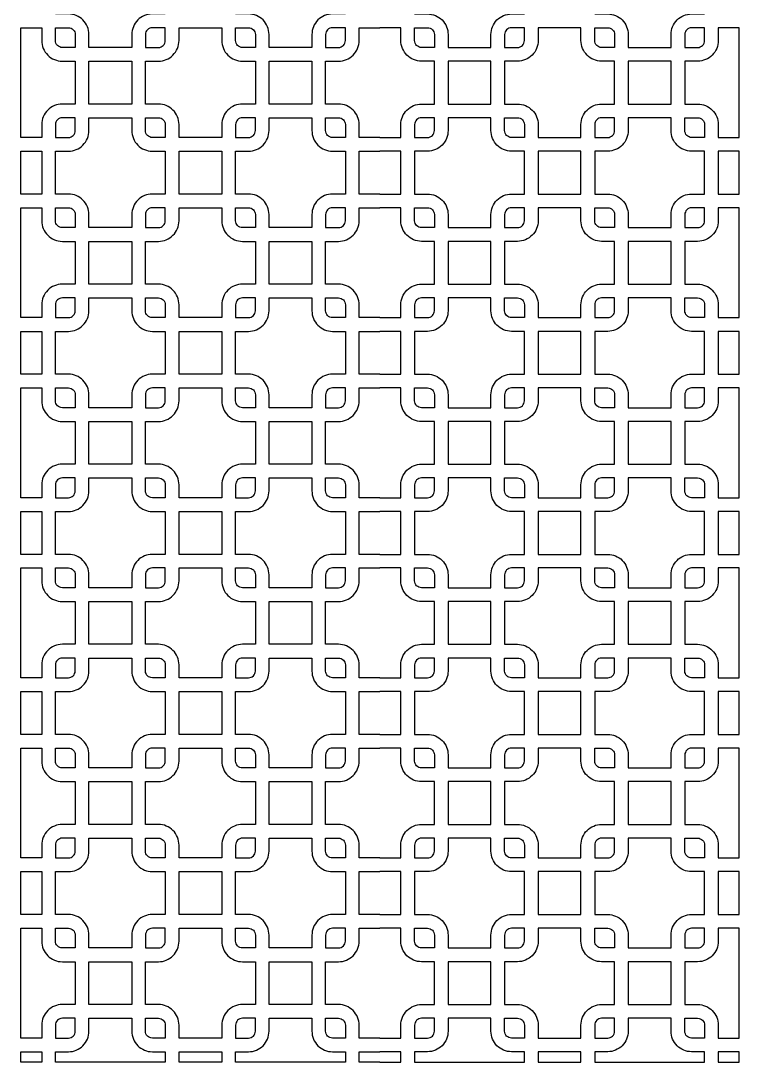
# Model space of a CAD drawing. Header units: inches. Extents: x 1694 to 2394, y -2929 to 1011.
# Drawn here: x 1694 to 2394, y -2929 to -1915 of the extents above; entities that cross this region are included whole.
import ezdxf

# ---------------------------------------------------------------- set-up
doc = ezdxf.new("R2010")
doc.units = ezdxf.units.IN
doc.header["$MEASUREMENT"] = 0

msp = doc.modelspace()

# ---------------------------------------------------------------- linework, layer by layer
for points in [[(1834.5, -1866.3), (1834.5, -1908), (1821.9, -1908, 0.414214), (1801.9, -1928.1), (1801.9, -1940.7), (1760.1, -1940.7), (1760.1, -1928.1, 0.414214), (1740.1, -1908), (1727.5, -1908), (1727.5, -1866.3), (1740.1, -1866.3, 0.414214), (1760.1, -1846.2), (1760.1, -1833.7), (1801.9, -1833.7), (1801.9, -1846.2, 0.414214), (1821.9, -1866.3)], [(2010, -1866.3), (2010, -1908), (1997.4, -1908, 0.414214), (1977.4, -1928.1), (1977.4, -1940.7), (1935.6, -1940.7), (1935.6, -1928.1, 0.414214), (1915.6, -1908), (1903, -1908), (1903, -1866.3), (1915.6, -1866.3, 0.414214), (1935.6, -1846.2), (1935.6, -1833.7), (1977.4, -1833.7), (1977.4, -1846.2, 0.414214), (1997.4, -1866.3)], [(2077.5, -1866.3), (2077.5, -1908), (2090.1, -1908, -0.414214), (2110.1, -1928.1), (2110.1, -1940.7), (2151.9, -1940.7), (2151.9, -1928.1, -0.414214), (2171.9, -1908), (2184.5, -1908), (2184.5, -1866.3), (2171.9, -1866.3, -0.414214), (2151.9, -1846.2), (2151.9, -1833.7), (2110.1, -1833.7), (2110.1, -1846.2, -0.414214), (2090.1, -1866.3)], [(2253, -1866.3), (2253, -1908), (2265.6, -1908, -0.414214), (2285.6, -1928.1), (2285.6, -1940.7), (2327.4, -1940.7), (2327.4, -1928.1, -0.414214), (2347.4, -1908), (2360, -1908), (2360, -1866.3), (2347.4, -1866.3, -0.414214), (2327.4, -1846.2), (2327.4, -1833.7), (2285.6, -1833.7), (2285.6, -1846.2, -0.414214), (2265.6, -1866.3)], [(1727.5, -1921.4), (1740.1, -1921.4, -0.414214), (1746.7, -1928.1), (1746.7, -1940.7), (1734.2, -1940.7, -0.414214), (1727.5, -1934)], [(1922.3, -1954), (1922.3, -1995.8), (1909.7, -1995.8, 0.414214), (1889.6, -2015.9), (1889.6, -2028.4), (1847.9, -2028.4), (1847.9, -2015.9, 0.414214), (1827.8, -1995.8), (1815.2, -1995.8), (1815.2, -1954), (1827.8, -1954, 0.414214), (1847.9, -1934), (1847.9, -1921.4), (1889.6, -1921.4), (1889.6, -1934, 0.414214), (1909.7, -1954)], [(1815.2, -1940.7), (1827.8, -1940.7, 0.414214), (1834.5, -1934), (1834.5, -1921.4), (1821.9, -1921.4, 0.414214), (1815.2, -1928.1)], [(1903, -1921.4), (1915.6, -1921.4, -0.414214), (1922.3, -1928.1), (1922.3, -1940.7), (1909.7, -1940.7, -0.414214), (1903, -1934)], [(1990.8, -1940.7), (2003.3, -1940.7, 0.414214), (2010, -1934), (2010, -1921.4), (1997.4, -1921.4, 0.414214), (1990.8, -1928.1)], [(2096.7, -1940.7), (2084.2, -1940.7, -0.414214), (2077.5, -1934), (2077.5, -1921.4), (2090.1, -1921.4, -0.414214), (2096.7, -1928.1)], [(2184.5, -1921.4), (2171.9, -1921.4, 0.414214), (2165.2, -1928.1), (2165.2, -1940.7), (2177.8, -1940.7, 0.414214), (2184.5, -1934)], [(2165.2, -1954), (2165.2, -1995.8), (2177.8, -1995.8, -0.414214), (2197.9, -2015.9), (2197.9, -2028.4), (2239.6, -2028.4), (2239.6, -2015.9, -0.414214), (2259.7, -1995.8), (2272.3, -1995.8), (2272.3, -1954), (2259.7, -1954, -0.414214), (2239.6, -1934), (2239.6, -1921.4), (2197.9, -1921.4), (2197.9, -1934, -0.414214), (2177.8, -1954)], [(2272.3, -1940.7), (2259.7, -1940.7, -0.414214), (2253, -1934), (2253, -1921.4), (2265.6, -1921.4, -0.414214), (2272.3, -1928.1)], [(2360, -1921.4), (2347.4, -1921.4, 0.414214), (2340.8, -1928.1), (2340.8, -1940.7), (2353.3, -1940.7, 0.414214), (2360, -1934)], [(1834.5, -2041.8), (1834.5, -2083.5), (1821.9, -2083.5, 0.414214), (1801.9, -2103.6), (1801.9, -2116.2), (1760.1, -2116.2), (1760.1, -2103.6, 0.414214), (1740.1, -2083.5), (1727.5, -2083.5), (1727.5, -2041.8), (1740.1, -2041.8, 0.414214), (1760.1, -2021.7), (1760.1, -2009.2), (1801.9, -2009.2), (1801.9, -2021.7, 0.414214), (1821.9, -2041.8)], [(1727.5, -2028.4), (1740.1, -2028.4, 0.414214), (1746.7, -2021.7), (1746.7, -2009.2), (1734.2, -2009.2, 0.414214), (1727.5, -2015.9)], [(1815.2, -2009.2), (1827.8, -2009.2, -0.414214), (1834.5, -2015.9), (1834.5, -2028.4), (1821.9, -2028.4, -0.414214), (1815.2, -2021.7)], [(2010, -2041.8), (2010, -2083.5), (1997.4, -2083.5, 0.414214), (1977.4, -2103.6), (1977.4, -2116.2), (1935.6, -2116.2), (1935.6, -2103.6, 0.414214), (1915.6, -2083.5), (1903, -2083.5), (1903, -2041.8), (1915.6, -2041.8, 0.414214), (1935.6, -2021.7), (1935.6, -2009.2), (1977.4, -2009.2), (1977.4, -2021.7, 0.414214), (1997.4, -2041.8)], [(1903, -2028.4), (1915.6, -2028.4, 0.414214), (1922.3, -2021.7), (1922.3, -2009.2), (1909.7, -2009.2, 0.414214), (1903, -2015.9)], [(1990.8, -2009.2), (2003.3, -2009.2, -0.414214), (2010, -2015.9), (2010, -2028.4), (1997.4, -2028.4, -0.414214), (1990.8, -2021.7)], [(2096.7, -2009.2), (2084.2, -2009.2, 0.414214), (2077.5, -2015.9), (2077.5, -2028.4), (2090.1, -2028.4, 0.414214), (2096.7, -2021.7)], [(2077.5, -2041.8), (2077.5, -2083.5), (2090.1, -2083.5, -0.414214), (2110.1, -2103.6), (2110.1, -2116.2), (2151.9, -2116.2), (2151.9, -2103.6, -0.414214), (2171.9, -2083.5), (2184.5, -2083.5), (2184.5, -2041.8), (2171.9, -2041.8, -0.414214), (2151.9, -2021.7), (2151.9, -2009.2), (2110.1, -2009.2), (2110.1, -2021.7, -0.414214), (2090.1, -2041.8)], [(2184.5, -2028.4), (2171.9, -2028.4, -0.414214), (2165.2, -2021.7), (2165.2, -2009.2), (2177.8, -2009.2, -0.414214), (2184.5, -2015.9)], [(2272.3, -2009.2), (2259.7, -2009.2, 0.414214), (2253, -2015.9), (2253, -2028.4), (2265.6, -2028.4, 0.414214), (2272.3, -2021.7)], [(2253, -2041.8), (2253, -2083.5), (2265.6, -2083.5, -0.414214), (2285.6, -2103.6), (2285.6, -2116.2), (2327.4, -2116.2), (2327.4, -2103.6, -0.414214), (2347.4, -2083.5), (2360, -2083.5), (2360, -2041.8), (2347.4, -2041.8, -0.414214), (2327.4, -2021.7), (2327.4, -2009.2), (2285.6, -2009.2), (2285.6, -2021.7, -0.414214), (2265.6, -2041.8)], [(2360, -2028.4), (2347.4, -2028.4, -0.414214), (2340.8, -2021.7), (2340.8, -2009.2), (2353.3, -2009.2, -0.414214), (2360, -2015.9)], [(1727.5, -2096.9), (1740.1, -2096.9, -0.414214), (1746.7, -2103.6), (1746.7, -2116.2), (1734.2, -2116.2, -0.414214), (1727.5, -2109.5)], [(1815.2, -2116.2), (1827.8, -2116.2, 0.414214), (1834.5, -2109.5), (1834.5, -2096.9), (1821.9, -2096.9, 0.414214), (1815.2, -2103.6)], [(1922.3, -2129.6), (1922.3, -2171.3), (1909.7, -2171.3, 0.414214), (1889.6, -2191.4), (1889.6, -2203.9), (1847.9, -2203.9), (1847.9, -2191.4, 0.414214), (1827.8, -2171.3), (1815.2, -2171.3), (1815.2, -2129.6), (1827.8, -2129.6, 0.414214), (1847.9, -2109.5), (1847.9, -2096.9), (1889.6, -2096.9), (1889.6, -2109.5, 0.414214), (1909.7, -2129.6)], [(1903, -2096.9), (1915.6, -2096.9, -0.414214), (1922.3, -2103.6), (1922.3, -2116.2), (1909.7, -2116.2, -0.414214), (1903, -2109.5)], [(1990.8, -2116.2), (2003.3, -2116.2, 0.414214), (2010, -2109.5), (2010, -2096.9), (1997.4, -2096.9, 0.414214), (1990.8, -2103.6)], [(2096.7, -2116.2), (2084.2, -2116.2, -0.414214), (2077.5, -2109.5), (2077.5, -2096.9), (2090.1, -2096.9, -0.414214), (2096.7, -2103.6)], [(2184.5, -2096.9), (2171.9, -2096.9, 0.414214), (2165.2, -2103.6), (2165.2, -2116.2), (2177.8, -2116.2, 0.414214), (2184.5, -2109.5)], [(2165.2, -2129.6), (2165.2, -2171.3), (2177.8, -2171.3, -0.414214), (2197.9, -2191.4), (2197.9, -2203.9), (2239.6, -2203.9), (2239.6, -2191.4, -0.414214), (2259.7, -2171.3), (2272.3, -2171.3), (2272.3, -2129.6), (2259.7, -2129.6, -0.414214), (2239.6, -2109.5), (2239.6, -2096.9), (2197.9, -2096.9), (2197.9, -2109.5, -0.414214), (2177.8, -2129.6)], [(2272.3, -2116.2), (2259.7, -2116.2, -0.414214), (2253, -2109.5), (2253, -2096.9), (2265.6, -2096.9, -0.414214), (2272.3, -2103.6)], [(2360, -2096.9), (2347.4, -2096.9, 0.414214), (2340.8, -2103.6), (2340.8, -2116.2), (2353.3, -2116.2, 0.414214), (2360, -2109.5)], [(1834.5, -2217.3), (1834.5, -2259.1), (1821.9, -2259.1, 0.414214), (1801.9, -2279.1), (1801.9, -2291.7), (1760.1, -2291.7), (1760.1, -2279.1, 0.414214), (1740.1, -2259.1), (1727.5, -2259.1), (1727.5, -2217.3), (1740.1, -2217.3, 0.414214), (1760.1, -2197.2), (1760.1, -2184.7), (1801.9, -2184.7), (1801.9, -2197.2, 0.414214), (1821.9, -2217.3)], [(1727.5, -2203.9), (1740.1, -2203.9, 0.414214), (1746.7, -2197.2), (1746.7, -2184.7), (1734.2, -2184.7, 0.414214), (1727.5, -2191.4)], [(1815.2, -2184.7), (1827.8, -2184.7, -0.414214), (1834.5, -2191.4), (1834.5, -2203.9), (1821.9, -2203.9, -0.414214), (1815.2, -2197.2)], [(2010, -2217.3), (2010, -2259.1), (1997.4, -2259.1, 0.414214), (1977.4, -2279.1), (1977.4, -2291.7), (1935.6, -2291.7), (1935.6, -2279.1, 0.414214), (1915.6, -2259.1), (1903, -2259.1), (1903, -2217.3), (1915.6, -2217.3, 0.414214), (1935.6, -2197.2), (1935.6, -2184.7), (1977.4, -2184.7), (1977.4, -2197.2, 0.414214), (1997.4, -2217.3)], [(1903, -2203.9), (1915.6, -2203.9, 0.414214), (1922.3, -2197.2), (1922.3, -2184.7), (1909.7, -2184.7, 0.414214), (1903, -2191.4)], [(1990.8, -2184.7), (2003.3, -2184.7, -0.414214), (2010, -2191.4), (2010, -2203.9), (1997.4, -2203.9, -0.414214), (1990.8, -2197.2)], [(2096.7, -2184.7), (2084.2, -2184.7, 0.414214), (2077.5, -2191.4), (2077.5, -2203.9), (2090.1, -2203.9, 0.414214), (2096.7, -2197.2)], [(2077.5, -2217.3), (2077.5, -2259.1), (2090.1, -2259.1, -0.414214), (2110.1, -2279.1), (2110.1, -2291.7), (2151.9, -2291.7), (2151.9, -2279.1, -0.414214), (2171.9, -2259.1), (2184.5, -2259.1), (2184.5, -2217.3), (2171.9, -2217.3, -0.414214), (2151.9, -2197.2), (2151.9, -2184.7), (2110.1, -2184.7), (2110.1, -2197.2, -0.414214), (2090.1, -2217.3)], [(2184.5, -2203.9), (2171.9, -2203.9, -0.414214), (2165.2, -2197.2), (2165.2, -2184.7), (2177.8, -2184.7, -0.414214), (2184.5, -2191.4)], [(2272.3, -2184.7), (2259.7, -2184.7, 0.414214), (2253, -2191.4), (2253, -2203.9), (2265.6, -2203.9, 0.414214), (2272.3, -2197.2)], [(2253, -2217.3), (2253, -2259.1), (2265.6, -2259.1, -0.414214), (2285.6, -2279.1), (2285.6, -2291.7), (2327.4, -2291.7), (2327.4, -2279.1, -0.414214), (2347.4, -2259.1), (2360, -2259.1), (2360, -2217.3), (2347.4, -2217.3, -0.414214), (2327.4, -2197.2), (2327.4, -2184.7), (2285.6, -2184.7), (2285.6, -2197.2, -0.414214), (2265.6, -2217.3)], [(2360, -2203.9), (2347.4, -2203.9, -0.414214), (2340.8, -2197.2), (2340.8, -2184.7), (2353.3, -2184.7, -0.414214), (2360, -2191.4)], [(1727.5, -2272.4), (1740.1, -2272.4, -0.414214), (1746.7, -2279.1), (1746.7, -2291.7), (1734.2, -2291.7, -0.414214), (1727.5, -2285)], [(1815.2, -2291.7), (1827.8, -2291.7, 0.414214), (1834.5, -2285), (1834.5, -2272.4), (1821.9, -2272.4, 0.414214), (1815.2, -2279.1)], [(1922.3, -2305.1), (1922.3, -2346.8), (1909.7, -2346.8, 0.414214), (1889.6, -2366.9), (1889.6, -2379.4), (1847.9, -2379.4), (1847.9, -2366.9, 0.414214), (1827.8, -2346.8), (1815.2, -2346.8), (1815.2, -2305.1), (1827.8, -2305.1, 0.414214), (1847.9, -2285), (1847.9, -2272.4), (1889.6, -2272.4), (1889.6, -2285, 0.414214), (1909.7, -2305.1)], [(1903, -2272.4), (1915.6, -2272.4, -0.414214), (1922.3, -2279.1), (1922.3, -2291.7), (1909.7, -2291.7, -0.414214), (1903, -2285)], [(1990.8, -2291.7), (2003.3, -2291.7, 0.414214), (2010, -2285), (2010, -2272.4), (1997.4, -2272.4, 0.414214), (1990.8, -2279.1)], [(2096.7, -2291.7), (2084.2, -2291.7, -0.414214), (2077.5, -2285), (2077.5, -2272.4), (2090.1, -2272.4, -0.414214), (2096.7, -2279.1)], [(2184.5, -2272.4), (2171.9, -2272.4, 0.414214), (2165.2, -2279.1), (2165.2, -2291.7), (2177.8, -2291.7, 0.414214), (2184.5, -2285)], [(2165.2, -2305.1), (2165.2, -2346.8), (2177.8, -2346.8, -0.414214), (2197.9, -2366.9), (2197.9, -2379.4), (2239.6, -2379.4), (2239.6, -2366.9, -0.414214), (2259.7, -2346.8), (2272.3, -2346.8), (2272.3, -2305.1), (2259.7, -2305.1, -0.414214), (2239.6, -2285), (2239.6, -2272.4), (2197.9, -2272.4), (2197.9, -2285, -0.414214), (2177.8, -2305.1)], [(2272.3, -2291.7), (2259.7, -2291.7, -0.414214), (2253, -2285), (2253, -2272.4), (2265.6, -2272.4, -0.414214), (2272.3, -2279.1)], [(2360, -2272.4), (2347.4, -2272.4, 0.414214), (2340.8, -2279.1), (2340.8, -2291.7), (2353.3, -2291.7, 0.414214), (2360, -2285)], [(1834.5, -2392.8), (1834.5, -2434.6), (1821.9, -2434.6, 0.414214), (1801.9, -2454.6), (1801.9, -2467.2), (1760.1, -2467.2), (1760.1, -2454.6, 0.414214), (1740.1, -2434.6), (1727.5, -2434.6), (1727.5, -2392.8), (1740.1, -2392.8, 0.414214), (1760.1, -2372.8), (1760.1, -2360.2), (1801.9, -2360.2), (1801.9, -2372.8, 0.414214), (1821.9, -2392.8)], [(1727.5, -2379.4), (1740.1, -2379.4, 0.414214), (1746.7, -2372.8), (1746.7, -2360.2), (1734.2, -2360.2, 0.414214), (1727.5, -2366.9)], [(1815.2, -2360.2), (1827.8, -2360.2, -0.414214), (1834.5, -2366.9), (1834.5, -2379.4), (1821.9, -2379.4, -0.414214), (1815.2, -2372.8)], [(2010, -2392.8), (2010, -2434.6), (1997.4, -2434.6, 0.414214), (1977.4, -2454.6), (1977.4, -2467.2), (1935.6, -2467.2), (1935.6, -2454.6, 0.414214), (1915.6, -2434.6), (1903, -2434.6), (1903, -2392.8), (1915.6, -2392.8, 0.414214), (1935.6, -2372.8), (1935.6, -2360.2), (1977.4, -2360.2), (1977.4, -2372.8, 0.414214), (1997.4, -2392.8)], [(1903, -2379.4), (1915.6, -2379.4, 0.414214), (1922.3, -2372.8), (1922.3, -2360.2), (1909.7, -2360.2, 0.414214), (1903, -2366.9)], [(1990.8, -2360.2), (2003.3, -2360.2, -0.414214), (2010, -2366.9), (2010, -2379.4), (1997.4, -2379.4, -0.414214), (1990.8, -2372.8)], [(2096.7, -2360.2), (2084.2, -2360.2, 0.414214), (2077.5, -2366.9), (2077.5, -2379.4), (2090.1, -2379.4, 0.414214), (2096.7, -2372.8)], [(2077.5, -2392.8), (2077.5, -2434.6), (2090.1, -2434.6, -0.414214), (2110.1, -2454.6), (2110.1, -2467.2), (2151.9, -2467.2), (2151.9, -2454.6, -0.414214), (2171.9, -2434.6), (2184.5, -2434.6), (2184.5, -2392.8), (2171.9, -2392.8, -0.414214), (2151.9, -2372.8), (2151.9, -2360.2), (2110.1, -2360.2), (2110.1, -2372.8, -0.414214), (2090.1, -2392.8)], [(2184.5, -2379.4), (2171.9, -2379.4, -0.414214), (2165.2, -2372.8), (2165.2, -2360.2), (2177.8, -2360.2, -0.414214), (2184.5, -2366.9)], [(2272.3, -2360.2), (2259.7, -2360.2, 0.414214), (2253, -2366.9), (2253, -2379.4), (2265.6, -2379.4, 0.414214), (2272.3, -2372.8)], [(2253, -2392.8), (2253, -2434.6), (2265.6, -2434.6, -0.414214), (2285.6, -2454.6), (2285.6, -2467.2), (2327.4, -2467.2), (2327.4, -2454.6, -0.414214), (2347.4, -2434.6), (2360, -2434.6), (2360, -2392.8), (2347.4, -2392.8, -0.414214), (2327.4, -2372.8), (2327.4, -2360.2), (2285.6, -2360.2), (2285.6, -2372.8, -0.414214), (2265.6, -2392.8)], [(2360, -2379.4), (2347.4, -2379.4, -0.414214), (2340.8, -2372.8), (2340.8, -2360.2), (2353.3, -2360.2, -0.414214), (2360, -2366.9)], [(1727.5, -2447.9), (1740.1, -2447.9, -0.414214), (1746.7, -2454.6), (1746.7, -2467.2), (1734.2, -2467.2, -0.414214), (1727.5, -2460.5)], [(1815.2, -2467.2), (1827.8, -2467.2, 0.414214), (1834.5, -2460.5), (1834.5, -2447.9), (1821.9, -2447.9, 0.414214), (1815.2, -2454.6)], [(1922.3, -2480.6), (1922.3, -2522.3), (1909.7, -2522.3, 0.414214), (1889.6, -2542.4), (1889.6, -2554.9), (1847.9, -2554.9), (1847.9, -2542.4, 0.414214), (1827.8, -2522.3), (1815.2, -2522.3), (1815.2, -2480.6), (1827.8, -2480.6, 0.414214), (1847.9, -2460.5), (1847.9, -2447.9), (1889.6, -2447.9), (1889.6, -2460.5, 0.414214), (1909.7, -2480.6)], [(1903, -2447.9), (1915.6, -2447.9, -0.414214), (1922.3, -2454.6), (1922.3, -2467.2), (1909.7, -2467.2, -0.414214), (1903, -2460.5)], [(1990.8, -2467.2), (2003.3, -2467.2, 0.414214), (2010, -2460.5), (2010, -2447.9), (1997.4, -2447.9, 0.414214), (1990.8, -2454.6)], [(2096.7, -2467.2), (2084.2, -2467.2, -0.414214), (2077.5, -2460.5), (2077.5, -2447.9), (2090.1, -2447.9, -0.414214), (2096.7, -2454.6)], [(2184.5, -2447.9), (2171.9, -2447.9, 0.414214), (2165.2, -2454.6), (2165.2, -2467.2), (2177.8, -2467.2, 0.414214), (2184.5, -2460.5)], [(2165.2, -2480.6), (2165.2, -2522.3), (2177.8, -2522.3, -0.414214), (2197.9, -2542.4), (2197.9, -2554.9), (2239.6, -2554.9), (2239.6, -2542.4, -0.414214), (2259.7, -2522.3), (2272.3, -2522.3), (2272.3, -2480.6), (2259.7, -2480.6, -0.414214), (2239.6, -2460.5), (2239.6, -2447.9), (2197.9, -2447.9), (2197.9, -2460.5, -0.414214), (2177.8, -2480.6)], [(2272.3, -2467.2), (2259.7, -2467.2, -0.414214), (2253, -2460.5), (2253, -2447.9), (2265.6, -2447.9, -0.414214), (2272.3, -2454.6)], [(2360, -2447.9), (2347.4, -2447.9, 0.414214), (2340.8, -2454.6), (2340.8, -2467.2), (2353.3, -2467.2, 0.414214), (2360, -2460.5)], [(1834.5, -2568.3), (1834.5, -2610.1), (1821.9, -2610.1, 0.414214), (1801.9, -2630.1), (1801.9, -2642.7), (1760.1, -2642.7), (1760.1, -2630.1, 0.414214), (1740.1, -2610.1), (1727.5, -2610.1), (1727.5, -2568.3), (1740.1, -2568.3, 0.414214), (1760.1, -2548.3), (1760.1, -2535.7), (1801.9, -2535.7), (1801.9, -2548.3, 0.414214), (1821.9, -2568.3)], [(1727.5, -2554.9), (1740.1, -2554.9, 0.414214), (1746.7, -2548.3), (1746.7, -2535.7), (1734.2, -2535.7, 0.414214), (1727.5, -2542.4)], [(1815.2, -2535.7), (1827.8, -2535.7, -0.414214), (1834.5, -2542.4), (1834.5, -2554.9), (1821.9, -2554.9, -0.414214), (1815.2, -2548.3)], [(2010, -2568.3), (2010, -2610.1), (1997.4, -2610.1, 0.414214), (1977.4, -2630.1), (1977.4, -2642.7), (1935.6, -2642.7), (1935.6, -2630.1, 0.414214), (1915.6, -2610.1), (1903, -2610.1), (1903, -2568.3), (1915.6, -2568.3, 0.414214), (1935.6, -2548.3), (1935.6, -2535.7), (1977.4, -2535.7), (1977.4, -2548.3, 0.414214), (1997.4, -2568.3)], [(1903, -2554.9), (1915.6, -2554.9, 0.414214), (1922.3, -2548.3), (1922.3, -2535.7), (1909.7, -2535.7, 0.414214), (1903, -2542.4)], [(1990.8, -2535.7), (2003.3, -2535.7, -0.414214), (2010, -2542.4), (2010, -2554.9), (1997.4, -2554.9, -0.414214), (1990.8, -2548.3)], [(2096.7, -2535.7), (2084.2, -2535.7, 0.414214), (2077.5, -2542.4), (2077.5, -2554.9), (2090.1, -2554.9, 0.414214), (2096.7, -2548.3)], [(2077.5, -2568.3), (2077.5, -2610.1), (2090.1, -2610.1, -0.414214), (2110.1, -2630.1), (2110.1, -2642.7), (2151.9, -2642.7), (2151.9, -2630.1, -0.414214), (2171.9, -2610.1), (2184.5, -2610.1), (2184.5, -2568.3), (2171.9, -2568.3, -0.414214), (2151.9, -2548.3), (2151.9, -2535.7), (2110.1, -2535.7), (2110.1, -2548.3, -0.414214), (2090.1, -2568.3)], [(2184.5, -2554.9), (2171.9, -2554.9, -0.414214), (2165.2, -2548.3), (2165.2, -2535.7), (2177.8, -2535.7, -0.414214), (2184.5, -2542.4)], [(2272.3, -2535.7), (2259.7, -2535.7, 0.414214), (2253, -2542.4), (2253, -2554.9), (2265.6, -2554.9, 0.414214), (2272.3, -2548.3)], [(2253, -2568.3), (2253, -2610.1), (2265.6, -2610.1, -0.414214), (2285.6, -2630.1), (2285.6, -2642.7), (2327.4, -2642.7), (2327.4, -2630.1, -0.414214), (2347.4, -2610.1), (2360, -2610.1), (2360, -2568.3), (2347.4, -2568.3, -0.414214), (2327.4, -2548.3), (2327.4, -2535.7), (2285.6, -2535.7), (2285.6, -2548.3, -0.414214), (2265.6, -2568.3)], [(2360, -2554.9), (2347.4, -2554.9, -0.414214), (2340.8, -2548.3), (2340.8, -2535.7), (2353.3, -2535.7, -0.414214), (2360, -2542.4)], [(1727.5, -2623.4), (1740.1, -2623.4, -0.414214), (1746.7, -2630.1), (1746.7, -2642.7), (1734.2, -2642.7, -0.414214), (1727.5, -2636)], [(1815.2, -2642.7), (1827.8, -2642.7, 0.414214), (1834.5, -2636), (1834.5, -2623.4), (1821.9, -2623.4, 0.414214), (1815.2, -2630.1)], [(1922.3, -2656.1), (1922.3, -2697.8), (1909.7, -2697.8, 0.414214), (1889.6, -2717.9), (1889.6, -2730.5), (1847.9, -2730.5), (1847.9, -2717.9, 0.414214), (1827.8, -2697.8), (1815.2, -2697.8), (1815.2, -2656.1), (1827.8, -2656.1, 0.414214), (1847.9, -2636), (1847.9, -2623.4), (1889.6, -2623.4), (1889.6, -2636, 0.414214), (1909.7, -2656.1)], [(1903, -2623.4), (1915.6, -2623.4, -0.414214), (1922.3, -2630.1), (1922.3, -2642.7), (1909.7, -2642.7, -0.414214), (1903, -2636)], [(1990.8, -2642.7), (2003.3, -2642.7, 0.414214), (2010, -2636), (2010, -2623.4), (1997.4, -2623.4, 0.414214), (1990.8, -2630.1)], [(2096.7, -2642.7), (2084.2, -2642.7, -0.414214), (2077.5, -2636), (2077.5, -2623.4), (2090.1, -2623.4, -0.414214), (2096.7, -2630.1)], [(2184.5, -2623.4), (2171.9, -2623.4, 0.414214), (2165.2, -2630.1), (2165.2, -2642.7), (2177.8, -2642.7, 0.414214), (2184.5, -2636)], [(2165.2, -2656.1), (2165.2, -2697.8), (2177.8, -2697.8, -0.414214), (2197.9, -2717.9), (2197.9, -2730.5), (2239.6, -2730.5), (2239.6, -2717.9, -0.414214), (2259.7, -2697.8), (2272.3, -2697.8), (2272.3, -2656.1), (2259.7, -2656.1, -0.414214), (2239.6, -2636), (2239.6, -2623.4), (2197.9, -2623.4), (2197.9, -2636, -0.414214), (2177.8, -2656.1)], [(2272.3, -2642.7), (2259.7, -2642.7, -0.414214), (2253, -2636), (2253, -2623.4), (2265.6, -2623.4, -0.414214), (2272.3, -2630.1)], [(2360, -2623.4), (2347.4, -2623.4, 0.414214), (2340.8, -2630.1), (2340.8, -2642.7), (2353.3, -2642.7, 0.414214), (2360, -2636)], [(1834.5, -2743.8), (1834.5, -2785.6), (1821.9, -2785.6, 0.414214), (1801.9, -2805.6), (1801.9, -2818.2), (1760.1, -2818.2), (1760.1, -2805.6, 0.414214), (1740.1, -2785.6), (1727.5, -2785.6), (1727.5, -2743.8), (1740.1, -2743.8, 0.414214), (1760.1, -2723.8), (1760.1, -2711.2), (1801.9, -2711.2), (1801.9, -2723.8, 0.414214), (1821.9, -2743.8)], [(1727.5, -2730.5), (1740.1, -2730.5, 0.414214), (1746.7, -2723.8), (1746.7, -2711.2), (1734.2, -2711.2, 0.414214), (1727.5, -2717.9)], [(1815.2, -2711.2), (1827.8, -2711.2, -0.414214), (1834.5, -2717.9), (1834.5, -2730.5), (1821.9, -2730.5, -0.414214), (1815.2, -2723.8)], [(2010, -2743.8), (2010, -2785.6), (1997.4, -2785.6, 0.414214), (1977.4, -2805.6), (1977.4, -2818.2), (1935.6, -2818.2), (1935.6, -2805.6, 0.414214), (1915.6, -2785.6), (1903, -2785.6), (1903, -2743.8), (1915.6, -2743.8, 0.414214), (1935.6, -2723.8), (1935.6, -2711.2), (1977.4, -2711.2), (1977.4, -2723.8, 0.414214), (1997.4, -2743.8)], [(1903, -2730.5), (1915.6, -2730.5, 0.414214), (1922.3, -2723.8), (1922.3, -2711.2), (1909.7, -2711.2, 0.414214), (1903, -2717.9)], [(1990.8, -2711.2), (2003.3, -2711.2, -0.414214), (2010, -2717.9), (2010, -2730.5), (1997.4, -2730.5, -0.414214), (1990.8, -2723.8)], [(2096.7, -2711.2), (2084.2, -2711.2, 0.414214), (2077.5, -2717.9), (2077.5, -2730.5), (2090.1, -2730.5, 0.414214), (2096.7, -2723.8)], [(2077.5, -2743.8), (2077.5, -2785.6), (2090.1, -2785.6, -0.414214), (2110.1, -2805.6), (2110.1, -2818.2), (2151.9, -2818.2), (2151.9, -2805.6, -0.414214), (2171.9, -2785.6), (2184.5, -2785.6), (2184.5, -2743.8), (2171.9, -2743.8, -0.414214), (2151.9, -2723.8), (2151.9, -2711.2), (2110.1, -2711.2), (2110.1, -2723.8, -0.414214), (2090.1, -2743.8)], [(2184.5, -2730.5), (2171.9, -2730.5, -0.414214), (2165.2, -2723.8), (2165.2, -2711.2), (2177.8, -2711.2, -0.414214), (2184.5, -2717.9)], [(2272.3, -2711.2), (2259.7, -2711.2, 0.414214), (2253, -2717.9), (2253, -2730.5), (2265.6, -2730.5, 0.414214), (2272.3, -2723.8)], [(2253, -2743.8), (2253, -2785.6), (2265.6, -2785.6, -0.414214), (2285.6, -2805.6), (2285.6, -2818.2), (2327.4, -2818.2), (2327.4, -2805.6, -0.414214), (2347.4, -2785.6), (2360, -2785.6), (2360, -2743.8), (2347.4, -2743.8, -0.414214), (2327.4, -2723.8), (2327.4, -2711.2), (2285.6, -2711.2), (2285.6, -2723.8, -0.414214), (2265.6, -2743.8)], [(2360, -2730.5), (2347.4, -2730.5, -0.414214), (2340.8, -2723.8), (2340.8, -2711.2), (2353.3, -2711.2, -0.414214), (2360, -2717.9)], [(1727.5, -2799), (1740.1, -2799, -0.414214), (1746.7, -2805.6), (1746.7, -2818.2), (1734.2, -2818.2, -0.414214), (1727.5, -2811.5)], [(1815.2, -2818.2), (1827.8, -2818.2, 0.414214), (1834.5, -2811.5), (1834.5, -2799), (1821.9, -2799, 0.414214), (1815.2, -2805.6)], [(1922.3, -2831.6), (1922.3, -2873.3), (1909.7, -2873.3, 0.414214), (1889.6, -2893.4), (1889.6, -2906), (1847.9, -2906), (1847.9, -2893.4, 0.414214), (1827.8, -2873.3), (1815.2, -2873.3), (1815.2, -2831.6), (1827.8, -2831.6, 0.414214), (1847.9, -2811.5), (1847.9, -2799), (1889.6, -2799), (1889.6, -2811.5, 0.414214), (1909.7, -2831.6)], [(1903, -2799), (1915.6, -2799, -0.414214), (1922.3, -2805.6), (1922.3, -2818.2), (1909.7, -2818.2, -0.414214), (1903, -2811.5)], [(1990.8, -2818.2), (2003.3, -2818.2, 0.414214), (2010, -2811.5), (2010, -2799), (1997.4, -2799, 0.414214), (1990.8, -2805.6)], [(2096.7, -2818.2), (2084.2, -2818.2, -0.414214), (2077.5, -2811.5), (2077.5, -2799), (2090.1, -2799, -0.414214), (2096.7, -2805.6)], [(2184.5, -2799), (2171.9, -2799, 0.414214), (2165.2, -2805.6), (2165.2, -2818.2), (2177.8, -2818.2, 0.414214), (2184.5, -2811.5)], [(2165.2, -2831.6), (2165.2, -2873.3), (2177.8, -2873.3, -0.414214), (2197.9, -2893.4), (2197.9, -2906), (2239.6, -2906), (2239.6, -2893.4, -0.414214), (2259.7, -2873.3), (2272.3, -2873.3), (2272.3, -2831.6), (2259.7, -2831.6, -0.414214), (2239.6, -2811.5), (2239.6, -2799), (2197.9, -2799), (2197.9, -2811.5, -0.414214), (2177.8, -2831.6)], [(2272.3, -2818.2), (2259.7, -2818.2, -0.414214), (2253, -2811.5), (2253, -2799), (2265.6, -2799, -0.414214), (2272.3, -2805.6)], [(2360, -2799), (2347.4, -2799, 0.414214), (2340.8, -2805.6), (2340.8, -2818.2), (2353.3, -2818.2, 0.414214), (2360, -2811.5)], [(1727.5, -2906), (1740.1, -2906, 0.414214), (1746.7, -2899.3), (1746.7, -2886.7), (1734.2, -2886.7, 0.414214), (1727.5, -2893.4)], [(1815.2, -2886.7), (1827.8, -2886.7, -0.414214), (1834.5, -2893.4), (1834.5, -2906), (1821.9, -2906, -0.414214), (1815.2, -2899.3)], [(1903, -2906), (1915.6, -2906, 0.414214), (1922.3, -2899.3), (1922.3, -2886.7), (1909.7, -2886.7, 0.414214), (1903, -2893.4)], [(1990.8, -2886.7), (2003.3, -2886.7, -0.414214), (2010, -2893.4), (2010, -2906), (1997.4, -2906, -0.414214), (1990.8, -2899.3)], [(2096.7, -2886.7), (2084.2, -2886.7, 0.414214), (2077.5, -2893.4), (2077.5, -2906), (2090.1, -2906, 0.414214), (2096.7, -2899.3)], [(2184.5, -2906), (2171.9, -2906, -0.414214), (2165.2, -2899.3), (2165.2, -2886.7), (2177.8, -2886.7, -0.414214), (2184.5, -2893.4)], [(2272.3, -2886.7), (2259.7, -2886.7, 0.414214), (2253, -2893.4), (2253, -2906), (2265.6, -2906, 0.414214), (2272.3, -2899.3)], [(2360, -2906), (2347.4, -2906, -0.414214), (2340.8, -2899.3), (2340.8, -2886.7), (2353.3, -2886.7, -0.414214), (2360, -2893.4)]]:
    msp.add_lwpolyline(points, format="xyb", close=True)
for points in [[(1693.7, -1921.4), (1714.1, -1921.4), (1714.1, -1934, 0.414214), (1734.2, -1954), (1746.7, -1954), (1746.7, -1995.8), (1734.2, -1995.8, 0.414214), (1714.1, -2015.9), (1714.1, -2028.4), (1693.7, -2028.4)], [(2043.7, -2028.4), (2023.4, -2028.4), (2023.4, -2015.9, 0.414214), (2003.3, -1995.8), (1990.8, -1995.8), (1990.8, -1954), (2003.3, -1954, 0.414214), (2023.4, -1934), (2023.4, -1921.4), (2043.7, -1921.4)], [(2043.7, -2028.4), (2064.1, -2028.4), (2064.1, -2015.9, -0.414214), (2084.2, -1995.8), (2096.7, -1995.8), (2096.7, -1954), (2084.2, -1954, -0.414214), (2064.1, -1934), (2064.1, -1921.4), (2043.7, -1921.4)], [(2393.7, -1921.4), (2373.4, -1921.4), (2373.4, -1934, -0.414214), (2353.3, -1954), (2340.8, -1954), (2340.8, -1995.8), (2353.3, -1995.8, -0.414214), (2373.4, -2015.9), (2373.4, -2028.4), (2393.7, -2028.4)], [(1693.7, -2096.9), (1714.1, -2096.9), (1714.1, -2109.5, 0.414214), (1734.2, -2129.6), (1746.7, -2129.6), (1746.7, -2171.3), (1734.2, -2171.3, 0.414214), (1714.1, -2191.4), (1714.1, -2203.9), (1693.7, -2203.9)], [(2043.7, -2203.9), (2023.4, -2203.9), (2023.4, -2191.4, 0.414214), (2003.3, -2171.3), (1990.8, -2171.3), (1990.8, -2129.6), (2003.3, -2129.6, 0.414214), (2023.4, -2109.5), (2023.4, -2096.9), (2043.7, -2096.9)], [(2043.7, -2203.9), (2064.1, -2203.9), (2064.1, -2191.4, -0.414214), (2084.2, -2171.3), (2096.7, -2171.3), (2096.7, -2129.6), (2084.2, -2129.6, -0.414214), (2064.1, -2109.5), (2064.1, -2096.9), (2043.7, -2096.9)], [(2393.7, -2096.9), (2373.4, -2096.9), (2373.4, -2109.5, -0.414214), (2353.3, -2129.6), (2340.8, -2129.6), (2340.8, -2171.3), (2353.3, -2171.3, -0.414214), (2373.4, -2191.4), (2373.4, -2203.9), (2393.7, -2203.9)], [(1693.7, -2272.4), (1714.1, -2272.4), (1714.1, -2285, 0.414214), (1734.2, -2305.1), (1746.7, -2305.1), (1746.7, -2346.8), (1734.2, -2346.8, 0.414214), (1714.1, -2366.9), (1714.1, -2379.4), (1693.7, -2379.4)], [(2043.7, -2379.4), (2023.4, -2379.4), (2023.4, -2366.9, 0.414214), (2003.3, -2346.8), (1990.8, -2346.8), (1990.8, -2305.1), (2003.3, -2305.1, 0.414214), (2023.4, -2285), (2023.4, -2272.4), (2043.7, -2272.4)], [(2043.7, -2379.4), (2064.1, -2379.4), (2064.1, -2366.9, -0.414214), (2084.2, -2346.8), (2096.7, -2346.8), (2096.7, -2305.1), (2084.2, -2305.1, -0.414214), (2064.1, -2285), (2064.1, -2272.4), (2043.7, -2272.4)], [(2393.7, -2272.4), (2373.4, -2272.4), (2373.4, -2285, -0.414214), (2353.3, -2305.1), (2340.8, -2305.1), (2340.8, -2346.8), (2353.3, -2346.8, -0.414214), (2373.4, -2366.9), (2373.4, -2379.4), (2393.7, -2379.4)], [(1693.7, -2447.9), (1714.1, -2447.9), (1714.1, -2460.5, 0.414214), (1734.2, -2480.6), (1746.7, -2480.6), (1746.7, -2522.3), (1734.2, -2522.3, 0.414214), (1714.1, -2542.4), (1714.1, -2554.9), (1693.7, -2554.9)], [(2043.7, -2554.9), (2023.4, -2554.9), (2023.4, -2542.4, 0.414214), (2003.3, -2522.3), (1990.8, -2522.3), (1990.8, -2480.6), (2003.3, -2480.6, 0.414214), (2023.4, -2460.5), (2023.4, -2447.9), (2043.7, -2447.9)], [(2043.7, -2554.9), (2064.1, -2554.9), (2064.1, -2542.4, -0.414214), (2084.2, -2522.3), (2096.7, -2522.3), (2096.7, -2480.6), (2084.2, -2480.6, -0.414214), (2064.1, -2460.5), (2064.1, -2447.9), (2043.7, -2447.9)], [(2393.7, -2447.9), (2373.4, -2447.9), (2373.4, -2460.5, -0.414214), (2353.3, -2480.6), (2340.8, -2480.6), (2340.8, -2522.3), (2353.3, -2522.3, -0.414214), (2373.4, -2542.4), (2373.4, -2554.9), (2393.7, -2554.9)], [(1693.7, -2623.4), (1714.1, -2623.4), (1714.1, -2636, 0.414214), (1734.2, -2656.1), (1746.7, -2656.1), (1746.7, -2697.8), (1734.2, -2697.8, 0.414214), (1714.1, -2717.9), (1714.1, -2730.5), (1693.7, -2730.5)], [(2043.7, -2730.5), (2023.4, -2730.5), (2023.4, -2717.9, 0.414214), (2003.3, -2697.8), (1990.8, -2697.8), (1990.8, -2656.1), (2003.3, -2656.1, 0.414214), (2023.4, -2636), (2023.4, -2623.4), (2043.7, -2623.4)], [(2043.7, -2730.5), (2064.1, -2730.5), (2064.1, -2717.9, -0.414214), (2084.2, -2697.8), (2096.7, -2697.8), (2096.7, -2656.1), (2084.2, -2656.1, -0.414214), (2064.1, -2636), (2064.1, -2623.4), (2043.7, -2623.4)], [(2393.7, -2623.4), (2373.4, -2623.4), (2373.4, -2636, -0.414214), (2353.3, -2656.1), (2340.8, -2656.1), (2340.8, -2697.8), (2353.3, -2697.8, -0.414214), (2373.4, -2717.9), (2373.4, -2730.5), (2393.7, -2730.5)], [(1693.7, -2799), (1714.1, -2799), (1714.1, -2811.5, 0.414214), (1734.2, -2831.6), (1746.7, -2831.6), (1746.7, -2873.3), (1734.2, -2873.3, 0.414214), (1714.1, -2893.4), (1714.1, -2906), (1693.7, -2906)], [(2043.7, -2906), (2023.4, -2906), (2023.4, -2893.4, 0.414214), (2003.3, -2873.3), (1990.8, -2873.3), (1990.8, -2831.6), (2003.3, -2831.6, 0.414214), (2023.4, -2811.5), (2023.4, -2799), (2043.7, -2799)], [(2043.7, -2906), (2064.1, -2906), (2064.1, -2893.4, -0.414214), (2084.2, -2873.3), (2096.7, -2873.3), (2096.7, -2831.6), (2084.2, -2831.6, -0.414214), (2064.1, -2811.5), (2064.1, -2799), (2043.7, -2799)], [(2393.7, -2799), (2373.4, -2799), (2373.4, -2811.5, -0.414214), (2353.3, -2831.6), (2340.8, -2831.6), (2340.8, -2873.3), (2353.3, -2873.3, -0.414214), (2373.4, -2893.4), (2373.4, -2906), (2393.7, -2906)], [(1727.5, -2929.5), (1727.5, -2919.3), (1740.1, -2919.3, 0.414214), (1760.1, -2899.3), (1760.1, -2886.7), (1801.9, -2886.7), (1801.9, -2899.3, 0.414214), (1821.9, -2919.3), (1834.5, -2919.3), (1834.5, -2929.5)], [(1903, -2929.5), (1903, -2919.3), (1915.6, -2919.3, 0.414214), (1935.6, -2899.3), (1935.6, -2886.7), (1977.4, -2886.7), (1977.4, -2899.3, 0.414214), (1997.4, -2919.3), (2010, -2919.3), (2010, -2929.5)], [(2184.5, -2929.5), (2184.5, -2919.3), (2171.9, -2919.3, -0.414214), (2151.9, -2899.3), (2151.9, -2886.7), (2110.1, -2886.7), (2110.1, -2899.3, -0.414214), (2090.1, -2919.3), (2077.5, -2919.3), (2077.5, -2929.5)], [(2360, -2929.5), (2360, -2919.3), (2347.4, -2919.3, -0.414214), (2327.4, -2899.3), (2327.4, -2886.7), (2285.6, -2886.7), (2285.6, -2899.3, -0.414214), (2265.6, -2919.3), (2253, -2919.3), (2253, -2929.5)]]:
    msp.add_lwpolyline(points, format="xyb")
for points in [[(1693.7, -2028.4), (1693.7, -1921.4)], [(2393.7, -2028.4), (2393.7, -1921.4)], [(1693.7, -2041.8), (1714.1, -2041.8), (1714.1, -2083.5), (1693.7, -2083.5)], [(1693.7, -2083.5), (1693.7, -2041.8)], [(2043.7, -2083.5), (2023.4, -2083.5), (2023.4, -2041.8), (2043.7, -2041.8)], [(2043.7, -2083.5), (2064.1, -2083.5), (2064.1, -2041.8), (2043.7, -2041.8)], [(2393.7, -2041.8), (2373.4, -2041.8), (2373.4, -2083.5), (2393.7, -2083.5)], [(2393.7, -2083.5), (2393.7, -2041.8)], [(1693.7, -2203.9), (1693.7, -2096.9)], [(2393.7, -2203.9), (2393.7, -2096.9)], [(1693.7, -2217.3), (1714.1, -2217.3), (1714.1, -2259.1), (1693.7, -2259.1)], [(1693.7, -2259.1), (1693.7, -2217.3)], [(2043.7, -2259.1), (2023.4, -2259.1), (2023.4, -2217.3), (2043.7, -2217.3)], [(2043.7, -2259.1), (2064.1, -2259.1), (2064.1, -2217.3), (2043.7, -2217.3)], [(2393.7, -2217.3), (2373.4, -2217.3), (2373.4, -2259.1), (2393.7, -2259.1)], [(2393.7, -2259.1), (2393.7, -2217.3)], [(1693.7, -2379.4), (1693.7, -2272.4)], [(2393.7, -2379.4), (2393.7, -2272.4)], [(1693.7, -2392.8), (1714.1, -2392.8), (1714.1, -2434.6), (1693.7, -2434.6)], [(1693.7, -2434.6), (1693.7, -2392.8)], [(2043.7, -2434.6), (2023.4, -2434.6), (2023.4, -2392.8), (2043.7, -2392.8)], [(2043.7, -2434.6), (2064.1, -2434.6), (2064.1, -2392.8), (2043.7, -2392.8)], [(2393.7, -2392.8), (2373.4, -2392.8), (2373.4, -2434.6), (2393.7, -2434.6)], [(2393.7, -2434.6), (2393.7, -2392.8)], [(1693.7, -2554.9), (1693.7, -2447.9)], [(2393.7, -2554.9), (2393.7, -2447.9)], [(1693.7, -2568.3), (1714.1, -2568.3), (1714.1, -2610.1), (1693.7, -2610.1)], [(1693.7, -2610.1), (1693.7, -2568.3)], [(2043.7, -2610.1), (2023.4, -2610.1), (2023.4, -2568.3), (2043.7, -2568.3)], [(2043.7, -2610.1), (2064.1, -2610.1), (2064.1, -2568.3), (2043.7, -2568.3)], [(2393.7, -2568.3), (2373.4, -2568.3), (2373.4, -2610.1), (2393.7, -2610.1)], [(2393.7, -2610.1), (2393.7, -2568.3)], [(1693.7, -2730.5), (1693.7, -2623.4)], [(2393.7, -2730.5), (2393.7, -2623.4)], [(1693.7, -2743.8), (1714.1, -2743.8), (1714.1, -2785.6), (1693.7, -2785.6)], [(1693.7, -2785.6), (1693.7, -2743.8)], [(2043.7, -2785.6), (2023.4, -2785.6), (2023.4, -2743.8), (2043.7, -2743.8)], [(2043.7, -2785.6), (2064.1, -2785.6), (2064.1, -2743.8), (2043.7, -2743.8)], [(2393.7, -2743.8), (2373.4, -2743.8), (2373.4, -2785.6), (2393.7, -2785.6)], [(2393.7, -2785.6), (2393.7, -2743.8)], [(1693.7, -2906), (1693.7, -2799)], [(2393.7, -2906), (2393.7, -2799)], [(1693.7, -2919.3), (1714.1, -2919.3), (1714.1, -2929.5)], [(1714.1, -2929.5), (1693.7, -2929.5), (1693.7, -2919.3)], [(1847.9, -2929.5), (1847.9, -2919.3), (1889.6, -2919.3), (1889.6, -2929.5)], [(2023.4, -2929.5), (2023.4, -2919.3), (2043.7, -2919.3)], [(2064.1, -2929.5), (2064.1, -2919.3), (2043.7, -2919.3)], [(2239.6, -2929.5), (2239.6, -2919.3), (2197.9, -2919.3), (2197.9, -2929.5)], [(2373.4, -2929.5), (2393.7, -2929.5), (2393.7, -2919.3)], [(2393.7, -2919.3), (2373.4, -2919.3), (2373.4, -2929.5)], [(1834.5, -2929.5), (1727.5, -2929.5)], [(1889.6, -2929.5), (1847.9, -2929.5)], [(2010, -2929.5), (1903, -2929.5)], [(2043.7, -2929.5), (2023.4, -2929.5)], [(2043.7, -2929.5), (2064.1, -2929.5)], [(2077.5, -2929.5), (2184.5, -2929.5)], [(2197.9, -2929.5), (2239.6, -2929.5)], [(2253, -2929.5), (2360, -2929.5)]]:
    msp.add_lwpolyline(points)
for points in [[(1801.9, -1954), (1801.9, -1995.8), (1760.1, -1995.8), (1760.1, -1954)], [(1977.4, -1954), (1977.4, -1995.8), (1935.6, -1995.8), (1935.6, -1954)], [(2110.1, -1954), (2110.1, -1995.8), (2151.9, -1995.8), (2151.9, -1954)], [(2285.6, -1954), (2285.6, -1995.8), (2327.4, -1995.8), (2327.4, -1954)], [(1889.6, -2041.8), (1889.6, -2083.5), (1847.9, -2083.5), (1847.9, -2041.8)], [(2197.9, -2041.8), (2197.9, -2083.5), (2239.6, -2083.5), (2239.6, -2041.8)], [(1801.9, -2129.6), (1801.9, -2171.3), (1760.1, -2171.3), (1760.1, -2129.6)], [(1977.4, -2129.6), (1977.4, -2171.3), (1935.6, -2171.3), (1935.6, -2129.6)], [(2110.1, -2129.6), (2110.1, -2171.3), (2151.9, -2171.3), (2151.9, -2129.6)], [(2285.6, -2129.6), (2285.6, -2171.3), (2327.4, -2171.3), (2327.4, -2129.6)], [(1889.6, -2217.3), (1889.6, -2259.1), (1847.9, -2259.1), (1847.9, -2217.3)], [(2197.9, -2217.3), (2197.9, -2259.1), (2239.6, -2259.1), (2239.6, -2217.3)], [(1801.9, -2305.1), (1801.9, -2346.8), (1760.1, -2346.8), (1760.1, -2305.1)], [(1977.4, -2305.1), (1977.4, -2346.8), (1935.6, -2346.8), (1935.6, -2305.1)], [(2110.1, -2305.1), (2110.1, -2346.8), (2151.9, -2346.8), (2151.9, -2305.1)], [(2285.6, -2305.1), (2285.6, -2346.8), (2327.4, -2346.8), (2327.4, -2305.1)], [(1889.6, -2392.8), (1889.6, -2434.6), (1847.9, -2434.6), (1847.9, -2392.8)], [(2197.9, -2392.8), (2197.9, -2434.6), (2239.6, -2434.6), (2239.6, -2392.8)], [(1801.9, -2480.6), (1801.9, -2522.3), (1760.1, -2522.3), (1760.1, -2480.6)], [(1977.4, -2480.6), (1977.4, -2522.3), (1935.6, -2522.3), (1935.6, -2480.6)], [(2110.1, -2480.6), (2110.1, -2522.3), (2151.9, -2522.3), (2151.9, -2480.6)], [(2285.6, -2480.6), (2285.6, -2522.3), (2327.4, -2522.3), (2327.4, -2480.6)], [(1889.6, -2568.3), (1889.6, -2610.1), (1847.9, -2610.1), (1847.9, -2568.3)], [(2197.9, -2568.3), (2197.9, -2610.1), (2239.6, -2610.1), (2239.6, -2568.3)], [(1801.9, -2656.1), (1801.9, -2697.8), (1760.1, -2697.8), (1760.1, -2656.1)], [(1977.4, -2656.1), (1977.4, -2697.8), (1935.6, -2697.8), (1935.6, -2656.1)], [(2110.1, -2656.1), (2110.1, -2697.8), (2151.9, -2697.8), (2151.9, -2656.1)], [(2285.6, -2656.1), (2285.6, -2697.8), (2327.4, -2697.8), (2327.4, -2656.1)], [(1889.6, -2743.8), (1889.6, -2785.6), (1847.9, -2785.6), (1847.9, -2743.8)], [(2197.9, -2743.8), (2197.9, -2785.6), (2239.6, -2785.6), (2239.6, -2743.8)], [(1801.9, -2831.6), (1801.9, -2873.3), (1760.1, -2873.3), (1760.1, -2831.6)], [(1977.4, -2831.6), (1977.4, -2873.3), (1935.6, -2873.3), (1935.6, -2831.6)], [(2110.1, -2831.6), (2110.1, -2873.3), (2151.9, -2873.3), (2151.9, -2831.6)], [(2285.6, -2831.6), (2285.6, -2873.3), (2327.4, -2873.3), (2327.4, -2831.6)]]:
    msp.add_lwpolyline(points, close=True)

doc.saveas('drawing.dxf')
